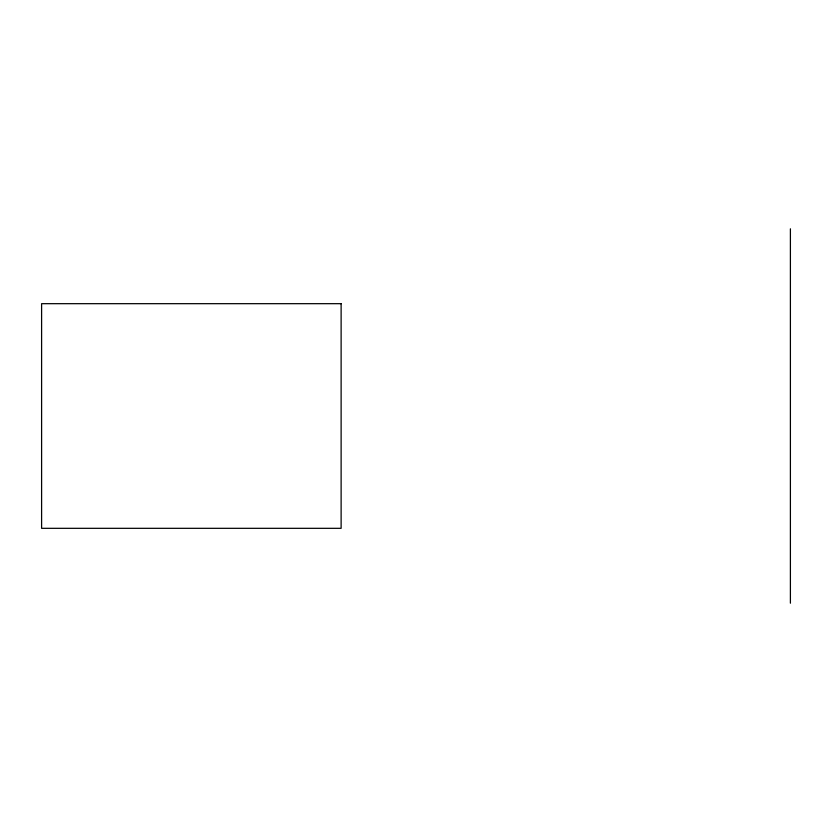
<?xml version="1.0" encoding="UTF-8"?>
<svg xmlns="http://www.w3.org/2000/svg" width="832" height="832" viewBox="0 0 832 832"><rect width="100%" height="100%" fill="white"/><g stroke="black" fill="none" stroke-linecap="round" stroke-linejoin="round"><path stroke-width="1.25" d="M790.4 228.8L790.4 603.2M341.12 303.68L41.6 303.68L41.6 528.32L341.12 528.32L341.12 303.68"/></g></svg>
